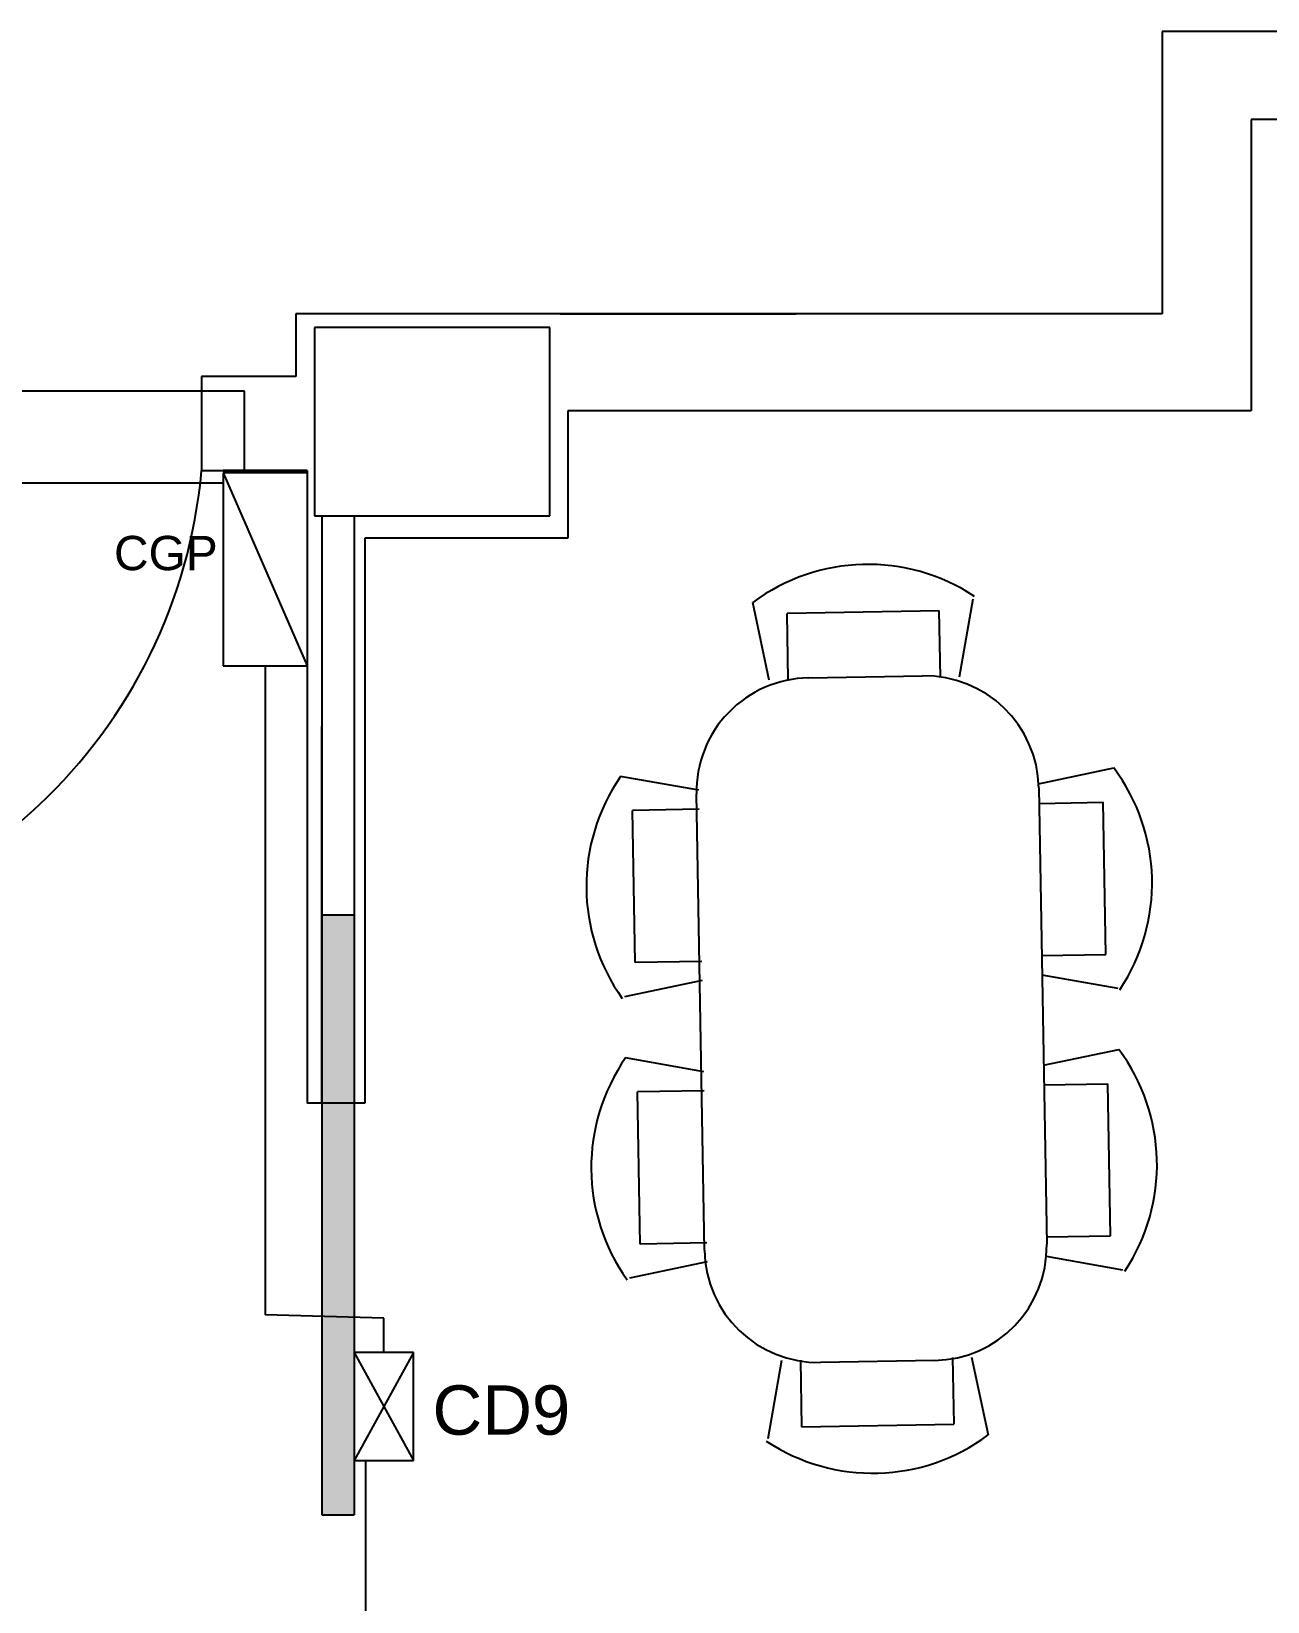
# Model space of a CAD drawing. Header units: millimetres. Extents: x 2377 to 4712, y -254 to 3188.
# Drawn here: x 3054 to 3105.5, y 1110.5 to 1175.9 of the extents above; entities that cross this region are included whole.
import ezdxf

# ---------------------------------------------------------------- set-up
doc = ezdxf.new("R2010")
doc.units = ezdxf.units.MM
doc.linetypes.add('ACAD_ISO03W100', pattern=[30, 12, -18])
doc.layers.add('CD', color=7, linetype='Continuous', true_color=0x5e67af)
doc.layers.add('Mobiliario', color=254, linetype='Continuous')
doc.styles.get("Standard").update_dxf_attribs({"font": 'arial.ttf'})

msp = doc.modelspace()

# ---------------------------------------------------------------- hatches: boundary and pattern name
at = {"transparency": 33554687}
h = msp.add_hatch(color=256, dxfattribs=at)
h.dxf.hatch_style = 1
h.paths.add_polyline_path([(3067.469, 1139.125), (3066.123, 1139.125), (3066.123, 1131.286), (3067.469, 1131.286)])
h = msp.add_hatch(color=256, dxfattribs=at)
h.dxf.hatch_style = 1
h.paths.add_polyline_path([(3067.469, 1131.286), (3066.123, 1131.286), (3066.123, 1114.149), (3067.469, 1114.149)])

# ---------------------------------------------------------------- linework, layer by layer
for p, q in [((3101.083, 1175.888), (3101.083, 1164.129)), ((3139.137, 1175.888), (3101.083, 1175.888)), ((3104.793, 1172.221), (3104.793, 1160.094)), ((3132.676, 1172.221), (3104.793, 1172.221)), ((3101.083, 1164.129), (3065.033, 1164.129)), ((3065.033, 1164.129), (3065.033, 1161.529)), ((3076.038, 1164.129), (3085.837, 1164.129)), ((3075.606, 1163.565), (3065.807, 1163.565)), ((3065.807, 1163.565), (3065.807, 1155.726)), ((3075.606, 1155.726), (3075.606, 1163.565)), ((3065.033, 1161.529), (3061.114, 1161.529)), ((3061.114, 1161.529), (3061.114, 1157.609)), ((3104.793, 1160.094), (3076.352, 1160.094)), ((3076.352, 1160.094), (3076.352, 1154.803)), ((3061.114, 1157.609), (3065.509, 1157.609)), ((3065.509, 1157.609), (3065.509, 1131.286)), ((3065.807, 1155.726), (3075.606, 1155.726)), ((3066.123, 1155.726), (3066.123, 1131.286)), ((3067.469, 1155.726), (3067.469, 1131.286)), ((3076.352, 1154.803), (3067.906, 1154.803)), ((3067.906, 1154.803), (3067.906, 1131.286)), ((3066.123, 1131.286), (3066.123, 1146.964)), ((3066.123, 1131.286), (3066.123, 1139.125)), ((3066.123, 1139.125), (3067.469, 1139.125)), ((3067.469, 1131.286), (3065.509, 1131.286)), ((3066.123, 1131.286), (3066.123, 1114.149)), ((3067.906, 1131.286), (3067.469, 1131.286)), ((3067.469, 1131.286), (3067.469, 1114.148)), ((3066.123, 1114.149), (3067.469, 1114.149))]:
    msp.add_line(p, q, dxfattribs=at)
at = {"layer": 'CD', "transparency": 33554687}
for p, q in [((3062.893, 1160.92), (3033.235, 1160.92)), ((3062.893, 1157.514), (3062.893, 1160.92)), ((3038.325, 1157.1), (3062.01, 1157.1)), ((3063.759, 1149.483), (3063.759, 1122.473)), ((3068.698, 1122.329), (3063.759, 1122.473)), ((3068.698, 1120.907), (3068.698, 1122.329)), ((3067.93, 1116.409), (3067.93, 1079.812))]:
    msp.add_line(p, q, dxfattribs=at)
at = {"layer": 'CD', "linetype": 'ACAD_ISO03W100', "transparency": 33554687}
for p, q in [((3065.509, 1157.609), (3062.01, 1157.609)), ((3062.01, 1157.514), (3062.01, 1149.483)), ((3065.509, 1157.514), (3062.01, 1157.514)), ((3062.01, 1157.514), (3065.509, 1149.483)), ((3062.01, 1149.483), (3065.509, 1149.483))]:
    msp.add_line(p, q, dxfattribs=at)
at = {"layer": 'CD', "color": 165, "linetype": 'ACAD_ISO03W100', "true_color": 0x5e67af, "transparency": 33554687}
for p, q in [((3069.928, 1120.907), (3067.469, 1120.907)), ((3067.469, 1120.907), (3069.928, 1116.409)), ((3069.928, 1120.907), (3067.469, 1116.409)), ((3069.928, 1116.409), (3069.928, 1120.907)), ((3069.928, 1116.409), (3069.928, 1120.907)), ((3067.469, 1116.409), (3069.928, 1116.409))]:
    msp.add_line(p, q, dxfattribs=at)
at = {"layer": 'Mobiliario', "transparency": 33554687}
for p, q in [((3084.735, 1148.883), (3084.049, 1152.117)), ((3092.649, 1149.022), (3093.221, 1152.277)), ((3091.809, 1151.778), (3085.478, 1151.667)), ((3085.526, 1148.897), (3085.478, 1151.667)), ((3091.858, 1149.008), (3091.809, 1151.778)), ((3086.369, 1148.985), (3091.117, 1149.067)), ((3095.943, 1144.572), (3099.075, 1145.236)), ((3081.805, 1144.305), (3078.549, 1144.878)), ((3095.949, 1144.402), (3096.28, 1125.408)), ((3082.035, 1125.159), (3081.703, 1144.153)), ((3095.96, 1143.761), (3098.625, 1143.807)), ((3098.736, 1137.476), (3098.625, 1143.807)), ((3081.819, 1143.514), (3079.049, 1143.466)), ((3079.159, 1137.134), (3079.049, 1143.466)), ((3081.929, 1137.183), (3079.159, 1137.134)), ((3096.07, 1137.429), (3098.736, 1137.476)), ((3096.084, 1136.618), (3099.235, 1136.064)), ((3081.943, 1136.391), (3078.709, 1135.706)), ((3082.009, 1132.592), (3078.754, 1133.165)), ((3096.15, 1132.859), (3099.28, 1133.523)), ((3096.164, 1132.048), (3098.83, 1132.094)), ((3098.94, 1125.763), (3098.83, 1132.094)), ((3082.023, 1131.801), (3079.253, 1131.753)), ((3079.364, 1125.421), (3079.253, 1131.753)), ((3082.134, 1125.47), (3079.364, 1125.421)), ((3096.275, 1125.717), (3098.94, 1125.763)), ((3082.148, 1124.678), (3078.914, 1123.993)), ((3096.263, 1124.909), (3099.44, 1124.351)), ((3085.243, 1120.569), (3084.671, 1117.313)), ((3086.035, 1120.582), (3086.083, 1117.813)), ((3091.615, 1120.577), (3086.866, 1120.494)), ((3092.366, 1120.693), (3092.414, 1117.923)), ((3093.157, 1120.707), (3093.843, 1117.473)), ((3086.083, 1117.813), (3092.414, 1117.923))]:
    msp.add_line(p, q, dxfattribs=at)
for centre, radius, start, end in [((3039.377, 1159.569), 21.825, 271.81076, 354.84827), ((3088.844, 1145.684), 8.023, 56.419, 126.69805), ((3086.452, 1144.236), 4.749, 91, 181), ((3091.2, 1144.319), 4.749, 1, 91), ((3092.642, 1140.441), 8.023, 326.419, 36.69805), ((3085.146, 1140.31), 8.023, 145.30195, 215.581), ((3085.35, 1128.597), 8.023, 145.30195, 215.581), ((3092.847, 1128.728), 8.023, 326.419, 36.69805), ((3091.532, 1125.325), 4.749, 271, 1), ((3086.783, 1125.242), 4.749, 181, 271), ((3089.048, 1123.906), 8.023, 236.419, 306.69805)]:
    msp.add_arc(centre, radius, start, end, dxfattribs=at)

# ---------------------------------------------------------------- texts
at = {"layer": 'CD', "color": 165, "linetype": 'ACAD_ISO03W100', "true_color": 0x5e67af, "transparency": 33554687, "insert": (3057.468, 1154.892), "char_height": 1.4265, "attachment_point": 1}
msp.add_mtext_dynamic_manual_height_columns('CGP', width=17.54354, gutter_width=7.132, heights=[0], dxfattribs=at)
at = {"layer": 'CD', "transparency": 33554687, "insert": (3070.719, 1119.538), "char_height": 2.0534, "attachment_point": 1}
msp.add_mtext_dynamic_manual_height_columns('CD9', width=10.08551, gutter_width=10.267, heights=[0], dxfattribs=at)

doc.saveas('drawing.dxf')
